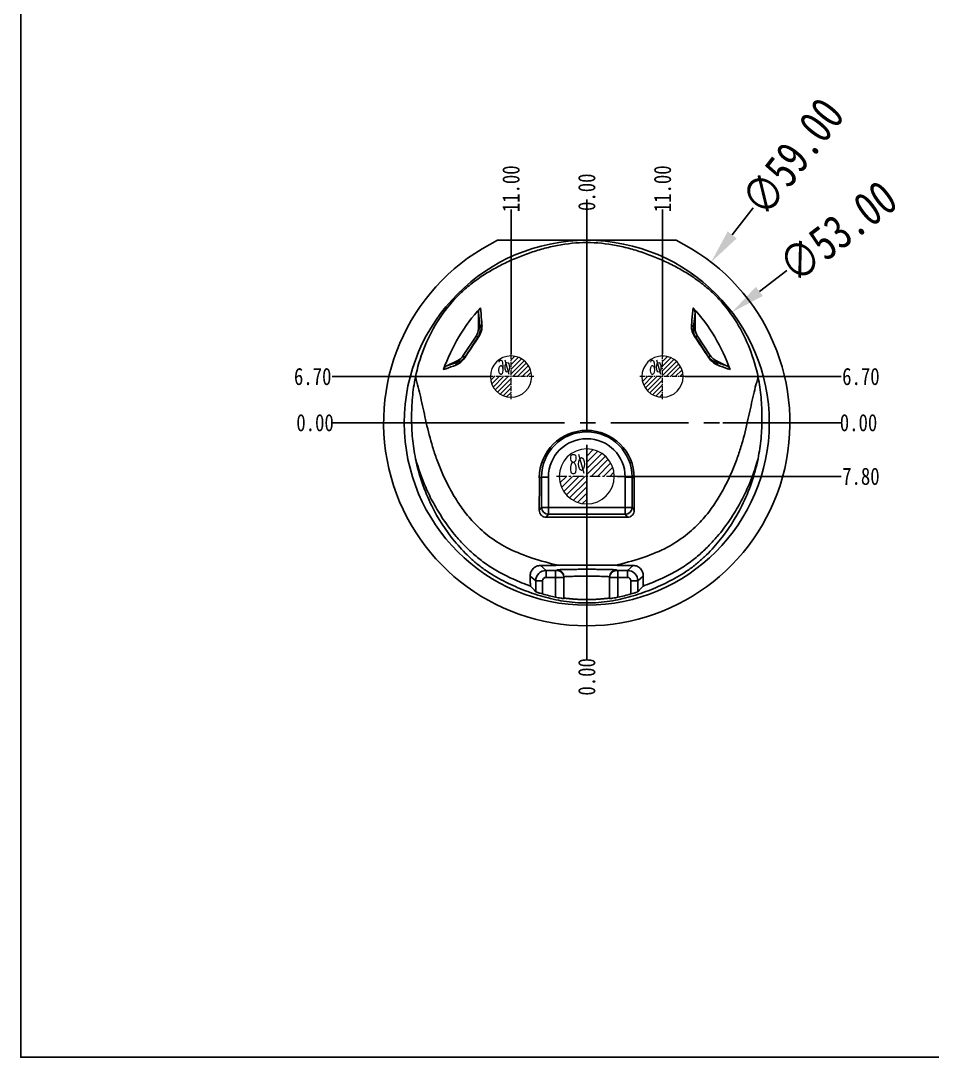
# Model space of a CAD drawing. Header units: millimetres. Extents: x 4 to 4769, y -754 to 1427.
# Drawn here: x 2245.3 to 2377.7, y 45.6 to 196.2 of the extents above; entities that cross this region are included whole.
import ezdxf
from ezdxf.enums import TextEntityAlignment as Align

# ---------------------------------------------------------------- set-up
doc = ezdxf.new("R2010")
doc.units = ezdxf.units.MM
doc.header["$LTSCALE"] = 16.335
doc.header["$PDMODE"] = 3
doc.header["$PDSIZE"] = 0.3125
doc.linetypes.add('CENTER', pattern=[0.6, 0.375, -0.075, 0.075, -0.075])
doc.linetypes.add('HIDDEN', pattern=[0.2, 0.1, -0.1])
doc.layers.get('0').update_dxf_attribs({"linetype": 'CONTINUOUS'})
doc.layers.get('Defpoints').update_dxf_attribs({"linetype": 'CONTINUOUS'})
doc.layers.add('DEFAULT_2', color=8, linetype='HIDDEN')
doc.layers.add('dim', color=82, linetype='CONTINUOUS', lineweight=9)
doc.layers.add('epin', color=13, linetype='CONTINUOUS', lineweight=9)
doc.styles.get("Standard").update_dxf_attribs({"font": 'txt', "width": 0.8})
doc.styles.add('TXT05', font='txt.shx', dxfattribs={"width": 0.5, "bigfont": 'gbcbig.shx'})
doc.dimstyles.get("Standard").update_dxf_attribs({"dimtxt": 0.15625, "dimasz": 0.1875, "dimexe": 0.125, "dimexo": 0.0625, "dimtad": 0, "dimtih": 1, "dimtoh": 1, "dimdsep": 46, "dimtxsty": 'Standard', "dimcen": 0.09, "dimadec": 0, "dimazin": 0, "dimtp": 0.01, "dimtm": 0.01, "dimtfac": 1, "dimtofl": 0, "dimtmove": 0, "dimatfit": 3, "dimfxl": 0, "dimtolj": 1, "dimarcsym": 0})

# ---------------------------------------------------------------- blocks, each defined once
blk = doc.blocks.new('epin_ejp_8')
at = {"layer": 'epin'}
h = blk.add_hatch(dxfattribs=at)
h.set_pattern_fill('_ANSI31', color=123, scale=0.2, angle=90, style=0)
h.set_pattern_definition([(135, (-1217.56114, 35.9661), (-0.4490128, -0.4490128), [])])
h.paths.add_polyline_path([(0, 4, 0.414214), (-4, 0), (0, 0)])
h.paths.add_polyline_path([(4, 0), (0, 0), (0, -4, 0.414214)])
at = {"layer": 'epin', "color": 1, "linetype": 'CENTER', "ltscale": 0.248791}
for p, q in [((0, -4.4), (0, 4.4)), ((-4.4, 0), (4.4, 0))]:
    blk.add_line(p, q, dxfattribs=at)
at = {"layer": 'epin'}
blk.add_circle((0, 0), 4, dxfattribs=at)
at = {"layer": 'epin', "color": 6, "style": 'TXT05', "width": 0.5}
blk.add_text('%%c8', height=2.8, dxfattribs=at).set_placement((0.16, 0.4))
blk = doc.blocks.new('epin_ejp_6')
at = {"layer": 'epin'}
h = blk.add_hatch(dxfattribs=at)
h.set_pattern_fill('_ANSI31', color=123, scale=0.15, angle=90, style=0)
h.set_pattern_definition([(135, (-648.39147, -667.1919), (-0.3367596, -0.3367596), [])])
h.paths.add_polyline_path([(0, 3, 0.4142136), (-3, 0), (0, 0)])
h.paths.add_polyline_path([(3, 0), (0, 0), (0, -3, 0.4142136)])
at = {"layer": 'epin', "color": 1, "linetype": 'CENTER', "ltscale": 0.12}
for p, q in [((0, -3.3), (0, 3.3)), ((-3.3, 0), (3.3, 0))]:
    blk.add_line(p, q, dxfattribs=at)
at = {"layer": 'epin'}
blk.add_circle((0, 0), 3, dxfattribs=at)
at = {"layer": 'epin', "color": 6, "style": 'TXT05', "width": 0.5}
blk.add_text('%%c6', height=2.1, dxfattribs=at).set_placement((0.995, 1.35), align=Align.MIDDLE)
blk = doc.blocks.new('*D167')
at = {"layer": 'Defpoints', "color": 0, "transparency": 16777216}
for p in [(2341.82, 144.5), (2364.48, 144.5), (2327.52, 137.79)]:
    blk.add_point(p, dxfattribs=at)
at = {"layer": 'dim', "color": 4, "lineweight": -2, "transparency": 16777216}
blk.add_line((2341.82, 144.5), (2364.48, 144.5), dxfattribs=at)
at = {"layer": 'dim', "color": 6, "transparency": 16777216, "insert": (2367.32, 144.5), "char_height": 2.5, "attachment_point": 5}
blk.add_mtext('\\A1;6.70', dxfattribs=at)
blk = doc.blocks.new('*D168')
at = {"layer": 'Defpoints', "color": 0, "transparency": 16777216}
for p in [(2327.52, 137.79), (2347.26, 137.79), (2364.48, 137.79)]:
    blk.add_point(p, dxfattribs=at)
at = {"layer": 'dim', "color": 4, "lineweight": -2, "transparency": 16777216}
blk.add_line((2347.26, 137.79), (2364.48, 137.79), dxfattribs=at)
at = {"layer": 'dim', "color": 6, "transparency": 16777216, "insert": (2366.98, 137.79), "char_height": 2.5, "attachment_point": 5}
blk.add_mtext('\\A1;0.00', dxfattribs=at)
blk = doc.blocks.new('*D169')
at = {"layer": 'Defpoints', "color": 0, "transparency": 16777216}
for p in [(2327.52, 137.79), (2331.92, 130), (2364.48, 130)]:
    blk.add_point(p, dxfattribs=at)
at = {"layer": 'dim', "color": 4, "lineweight": -2, "transparency": 16777216}
blk.add_line((2331.92, 130), (2364.48, 130), dxfattribs=at)
at = {"layer": 'dim', "color": 6, "transparency": 16777216, "insert": (2367.32, 130), "char_height": 2.5, "attachment_point": 5}
blk.add_mtext('\\A1;7.80', dxfattribs=at)
blk = doc.blocks.new('*D170')
at = {"layer": 'Defpoints', "color": 0, "transparency": 16777216}
for p in [(2338.52, 168.78), (2338.52, 147.8), (2327.52, 137.79)]:
    blk.add_point(p, dxfattribs=at)
at = {"layer": 'dim', "color": 4, "lineweight": -2, "transparency": 16777216}
blk.add_line((2338.52, 147.8), (2338.52, 168.78), dxfattribs=at)
at = {"layer": 'dim', "color": 6, "transparency": 16777216, "insert": (2338.52, 171.78), "char_height": 2.5, "attachment_point": 5, "rotation": 90}
blk.add_mtext('\\A1;11.00', dxfattribs=at)
blk = doc.blocks.new('*D171')
at = {"layer": 'Defpoints', "color": 0, "transparency": 16777216}
for p in [(2327.52, 168.78), (2327.52, 160.47), (2327.52, 137.79)]:
    blk.add_point(p, dxfattribs=at)
at = {"layer": 'dim', "color": 4, "lineweight": -2, "transparency": 16777216}
blk.add_line((2327.52, 160.47), (2327.52, 168.78), dxfattribs=at)
at = {"layer": 'dim', "color": 6, "transparency": 16777216, "insert": (2327.52, 171.28), "char_height": 2.5, "attachment_point": 5, "rotation": 90}
blk.add_mtext('\\A1;0.00', dxfattribs=at)
blk = doc.blocks.new('*D172')
at = {"layer": 'Defpoints', "color": 0, "transparency": 16777216}
for p in [(2316.52, 168.78), (2316.52, 147.8), (2327.52, 137.79)]:
    blk.add_point(p, dxfattribs=at)
at = {"layer": 'dim', "color": 4, "lineweight": -2, "transparency": 16777216}
blk.add_line((2316.52, 147.8), (2316.52, 168.78), dxfattribs=at)
at = {"layer": 'dim', "color": 6, "transparency": 16777216, "insert": (2316.52, 171.78), "char_height": 2.5, "attachment_point": 5, "rotation": 90}
blk.add_mtext('\\A1;11.00', dxfattribs=at)
blk = doc.blocks.new('*D173')
at = {"layer": 'Defpoints', "color": 0, "transparency": 16777216}
for p in [(2290.56, 137.79), (2316.26, 137.79), (2327.52, 137.79)]:
    blk.add_point(p, dxfattribs=at)
at = {"layer": 'dim', "color": 4, "lineweight": -2, "transparency": 16777216}
blk.add_line((2316.26, 137.79), (2290.56, 137.79), dxfattribs=at)
at = {"layer": 'dim', "color": 6, "transparency": 16777216, "insert": (2288.06, 137.79), "char_height": 2.5, "attachment_point": 5}
blk.add_mtext('\\A1;0.00', dxfattribs=at)
blk = doc.blocks.new('*D174')
at = {"layer": 'Defpoints', "color": 0, "transparency": 16777216}
for p in [(2290.56, 144.5), (2313.52, 144.5), (2327.52, 137.79)]:
    blk.add_point(p, dxfattribs=at)
at = {"layer": 'dim', "color": 4, "lineweight": -2, "transparency": 16777216}
blk.add_line((2313.52, 144.5), (2290.56, 144.5), dxfattribs=at)
at = {"layer": 'dim', "color": 6, "transparency": 16777216, "insert": (2287.72, 144.5), "char_height": 2.5, "attachment_point": 5}
blk.add_mtext('\\A1;6.70', dxfattribs=at)
blk = doc.blocks.new('*D175')
at = {"layer": 'Defpoints', "color": 0, "transparency": 16777216}
for p in [(2327.52, 137.79), (2327.52, 122.87), (2327.52, 103.38)]:
    blk.add_point(p, dxfattribs=at)
at = {"layer": 'dim', "color": 4, "lineweight": -2, "transparency": 16777216}
blk.add_line((2327.52, 122.87), (2327.52, 103.38), dxfattribs=at)
at = {"layer": 'dim', "color": 6, "transparency": 16777216, "insert": (2327.52, 100.88), "char_height": 2.5, "attachment_point": 5, "rotation": 90}
blk.add_mtext('\\A1;0.00', dxfattribs=at)
blk = doc.blocks.new('*D176')
at = {"color": 4, "lineweight": -2, "transparency": 16777216}
blk.add_line((2356.56, 159.91), (2352.58, 156.88), dxfattribs=at)
at = {"color": 4, "transparency": 16777216}
blk.add_solid([(2352.07, 157.54), (2353.08, 156.21), (2348.6, 153.85)], dxfattribs=at)
at = {"layer": 'Defpoints', "color": 0, "transparency": 16777216}
for p in [(2348.6, 153.85), (2306.43, 121.74)]:
    blk.add_point(p, dxfattribs=at)
at = {"color": 6, "transparency": 16777216, "insert": (2363.98, 165.56), "char_height": 5, "attachment_point": 5, "rotation": 37.288}
blk.add_mtext('\\A1;∅53.00', dxfattribs=at)
blk = doc.blocks.new('*D177')
at = {"color": 4, "lineweight": -2, "transparency": 16777216}
blk.add_line((2351.7, 169.03), (2348.64, 165.08), dxfattribs=at)
at = {"color": 4, "transparency": 16777216}
blk.add_solid([(2347.98, 165.59), (2349.29, 164.57), (2345.57, 161.12)], dxfattribs=at)
at = {"layer": 'Defpoints', "color": 0, "transparency": 16777216}
for p in [(2345.57, 161.12), (2309.46, 114.47)]:
    blk.add_point(p, dxfattribs=at)
at = {"color": 6, "transparency": 16777216, "insert": (2357.41, 176.41), "char_height": 5, "attachment_point": 5, "rotation": 52.2565}
blk.add_mtext('\\A1;∅59.00', dxfattribs=at)

msp = doc.modelspace()

# ---------------------------------------------------------------- linework, layer by layer
at = {"color": 1, "linetype": 'CENTER', "ltscale": 1.834833}
for p, q in [((2327.517, 105.344), (2327.517, 170.244)), ((2295.067, 137.794), (2359.967, 137.794))]:
    msp.add_line(p, q, dxfattribs=at)
at = {"color": 7, "linetype": 'Continuous'}
for p, q in [((2314.555, 164.294), (2340.478, 164.294)), ((2327.517, 163.974), (2327.517, 163.601)), ((2327.517, 163.601), (2327.517, 136.678)), ((2311.789, 151.496), (2311.789, 153.746)), ((2343.245, 151.496), (2343.245, 153.746)), ((2311.789, 151.496), (2312.007, 151.41)), ((2343.245, 151.496), (2343.027, 151.41)), ((2309.579, 147.548), (2311.456, 150.388)), ((2311.456, 150.388), (2311.75, 150.273)), ((2343.578, 150.388), (2343.284, 150.273)), ((2345.455, 147.548), (2343.578, 150.388)), ((2307.211, 146.083), (2308.784, 146.851)), ((2308.784, 146.851), (2308.934, 146.66)), ((2309.579, 147.548), (2309.783, 147.289)), ((2345.455, 147.548), (2345.251, 147.289)), ((2346.25, 146.851), (2346.099, 146.66)), ((2347.823, 146.083), (2346.25, 146.851)), ((2320.944, 129.903), (2320.636, 129.811)), ((2320.944, 129.903), (2320.944, 125.501)), ((2321.949, 129.907), (2321.949, 124.496)), ((2333.085, 129.907), (2333.085, 124.496)), ((2334.09, 129.903), (2334.09, 125.501)), ((2334.09, 129.903), (2334.398, 129.811)), ((2320.944, 125.501), (2320.622, 125.082)), ((2333.085, 125.504), (2321.949, 125.504)), ((2334.09, 125.501), (2334.412, 125.082)), ((2321.949, 124.496), (2321.621, 124.07)), ((2321.949, 124.496), (2333.085, 124.496)), ((2327.517, 124.057), (2327.517, 117.101)), ((2333.085, 124.496), (2333.413, 124.07)), ((2320.784, 117.059), (2321.611, 116.331)), ((2321.611, 115.329), (2321.611, 116.331)), ((2322.994, 116.331), (2321.611, 116.331)), ((2322.994, 112.448), (2322.994, 116.331)), ((2323.195, 116.404), (2323.195, 116.335)), ((2327.517, 116.503), (2327.517, 115.502)), ((2331.838, 116.404), (2331.838, 116.335)), ((2332.039, 112.448), (2332.039, 116.331)), ((2332.039, 116.331), (2333.422, 116.331)), ((2333.422, 116.331), (2334.25, 117.059)), ((2333.422, 115.329), (2333.422, 116.331)), ((2320.104, 114.824), (2319.304, 115.528)), ((2320.104, 114.824), (2320.104, 113.248)), ((2321.109, 114.827), (2321.109, 112.917)), ((2322.994, 115.329), (2321.611, 115.329)), ((2323.918, 115.33), (2322.994, 115.329)), ((2324.2, 115.33), (2323.918, 115.33)), ((2324.2, 112.305), (2324.2, 115.399)), ((2330.833, 112.305), (2330.833, 115.399)), ((2330.833, 115.33), (2331.115, 115.33)), ((2331.115, 115.33), (2332.039, 115.329)), ((2332.039, 115.329), (2333.422, 115.329)), ((2333.925, 114.827), (2333.925, 112.917)), ((2335.729, 115.528), (2334.929, 114.824)), ((2334.929, 114.824), (2334.929, 113.248)), ((2327.517, 112.102), (2327.517, 111.614))]:
    msp.add_line(p, q, dxfattribs=at)
msp.add_lwpolyline([(2245.323, 346.766), (2652.177, 346.766), (2652.177, 45.618), (2245.323, 45.618)], close=True)
msp.add_circle((2327.517, 137.794), 26.5, dxfattribs=at)
for centre, radius, start, end in [((2327.517, 137.794), 29.5, 116.06384, 63.93616), ((2151.522, 253.772), 190.749, 326.06603, 327.13959), ((2101.411, 288.053), 251.514, 325.94456, 326.7929), ((2553.622, 288.053), 251.514, 213.2071, 214.05544), ((2503.512, 253.772), 190.749, 212.86041, 213.93397), ((2298.168, 175.953), 31.208, 286.84395, 290.18058), ((2307.459, 148.785), 2.815, 291.54661, 325.89464), ((2347.574, 148.785), 2.815, 214.10536, 248.45339), ((2356.866, 175.953), 31.208, 249.81942, 253.15605), ((2327.512, 129.793), 6.886, 0.14931, 179.85069), ((2327.517, 129.903), 6.573, 0.00014, 179.99986), ((2327.517, 129.907), 5.568, 0.00033, 179.99967), ((2330.369, 138.275), 28.301, 191.62885, 206.29488), ((2324.72, 138.256), 28.243, 333.69011, 348.38569), ((2321.949, 125.501), 1.005, 180.00906, 269.99122), ((2333.085, 125.501), 1.005, 270.00878, 359.99094), ((2327.714, 1583.354), 1459.297, 269.760754, 269.99225), ((2327.319, 1583.354), 1459.297, 270.00775, 270.239246), ((2321.612, 114.823), 1.508, 90.02688, 179.97283), ((2323.195, 115.399), 1.005, 0.0087, 90.00756), ((2323.195, 115.33), 1.005, 0.02377, 90.0008), ((2327.715, -356.572), 473.673, 90.02397, 90.52654), ((2327.319, -356.572), 473.673, 89.47346, 89.97603), ((2331.838, 115.399), 1.005, 89.99244, 179.9913), ((2331.838, 115.33), 1.005, 89.9992, 179.97623), ((2333.422, 114.823), 1.508, 0.02717, 89.97312), ((2321.611, 114.827), 0.502, 89.99218, 180.00754), ((2333.422, 114.827), 0.502, 359.99246, 90.00782), ((2355.421, 146.688), 48.636, 222.12046, 223.43653), ((2299.943, 146.382), 48.186, 316.55732, 317.88569), ((2328.149, 137.203), 25.285, 253.83318, 258.23621), ((2326.884, 137.203), 25.285, 281.76379, 286.16682)]:
    msp.add_arc(centre, radius, start, end, dxfattribs=at)
for centre, major_axis, ratio, start_param, end_param in [((2309.777, 151.496), (1.927, -0.575), 0.9993317, -0.2939076, 0.2898369), ((2345.256, 151.496), (1.927, 0.575), 0.9993317, 2.8517557, 3.4355003), ((2307.901, 148.658), (-1.332, 1.507), 0.9993462, -3.4114464, -2.8792204), ((2347.133, 148.658), (1.332, 1.507), 0.9993462, -3.4039649, -2.8717389)]:
    msp.add_ellipse(centre, major_axis=major_axis, ratio=ratio, start_param=start_param, end_param=end_param, dxfattribs=at)
for points, knots in [([(2327.517, 163.974), (2326.092, 163.974), (2323.95, 163.748), (2321.174, 163.097), (2319.132, 162.451), (2317.137, 161.679), (2315.192, 160.784), (2313.314, 159.757), (2311.519, 158.589), (2309.836, 157.263), (2307.784, 155.277), (2305.633, 152.405), (2303.731, 148.555), (2302.919, 145.807), (2302.633, 144.411)], [0, 0, 0, 0, 0.1249389, 0.1874633, 0.249986, 0.3125144, 0.3750352, 0.4375612, 0.5000986, 0.5626313, 0.6251757, 0.7501022, 0.8750449, 1, 1, 1, 1]), ([(2352.4, 144.413), (2352.114, 145.809), (2351.302, 148.557), (2349.4, 152.406), (2347.249, 155.278), (2345.197, 157.264), (2343.514, 158.59), (2341.719, 159.758), (2339.841, 160.784), (2337.897, 161.679), (2335.901, 162.451), (2333.86, 163.097), (2331.083, 163.748), (2328.941, 163.974), (2327.517, 163.974)], [0, 0, 0, 0, 0.1249554, 0.2498984, 0.374825, 0.4373693, 0.4999021, 0.5624394, 0.6249654, 0.6874863, 0.7500145, 0.8125372, 0.8750614, 1, 1, 1, 1]), ([(2306.692, 145.516), (2307.306, 147.155), (2308.794, 150.342), (2310.876, 153.195), (2312.071, 154.471)], [0, 0, 0, 0, 0.500171, 1, 1, 1, 1]), ([(2311.789, 153.746), (2311.789, 153.878), (2311.837, 154.145), (2311.981, 154.375), (2312.071, 154.471)], [0, 0, 0, 0, 0.5001133, 1, 1, 1, 1]), ([(2312.007, 151.41), (2311.99, 151.633), (2311.928, 152.413), (2311.853, 153.192), (2311.789, 153.746)], [0, 0, 0, 0, 0.2860987, 1, 1, 1, 1]), ([(2312.297, 152.042), (2312.279, 152.274), (2312.213, 153.085), (2312.135, 153.895), (2312.071, 154.471)], [0, 0, 0, 0, 0.2865492, 1, 1, 1, 1]), ([(2342.737, 152.042), (2342.755, 152.274), (2342.821, 153.085), (2342.899, 153.895), (2342.963, 154.471)], [0, 0, 0, 0, 0.2865492, 1, 1, 1, 1]), ([(2348.341, 145.516), (2347.728, 147.155), (2346.24, 150.342), (2344.158, 153.195), (2342.963, 154.471)], [0, 0, 0, 0, 0.500171, 1, 1, 1, 1]), ([(2343.245, 153.746), (2343.245, 153.878), (2343.197, 154.145), (2343.053, 154.375), (2342.963, 154.471)], [0, 0, 0, 0, 0.5001133, 1, 1, 1, 1]), ([(2343.027, 151.41), (2343.043, 151.633), (2343.106, 152.413), (2343.181, 153.192), (2343.245, 153.746)], [0, 0, 0, 0, 0.2860987, 1, 1, 1, 1]), ([(2311.75, 150.273), (2311.884, 150.482), (2312.022, 150.868), (2312.023, 151.265), (2312.007, 151.41)], [0, 0, 0, 0, 0.6292586, 1, 1, 1, 1]), ([(2311.852, 150.307), (2312.053, 150.614), (2312.286, 151.194), (2312.315, 151.804), (2312.297, 152.042)], [0, 0, 0, 0, 0.6058288, 1, 1, 1, 1]), ([(2312.297, 152.042), (2312.209, 151.96), (2312.064, 151.764), (2312.009, 151.527), (2312.007, 151.41)], [0, 0, 0, 0, 0.5076856, 1, 1, 1, 1]), ([(2343.181, 150.307), (2342.981, 150.614), (2342.747, 151.194), (2342.718, 151.804), (2342.737, 152.042)], [0, 0, 0, 0, 0.6058288, 1, 1, 1, 1]), ([(2342.737, 152.042), (2342.825, 151.96), (2342.969, 151.764), (2343.025, 151.527), (2343.027, 151.41)], [0, 0, 0, 0, 0.5076856, 1, 1, 1, 1]), ([(2343.284, 150.273), (2343.15, 150.482), (2343.011, 150.868), (2343.01, 151.265), (2343.027, 151.41)], [0, 0, 0, 0, 0.6292586, 1, 1, 1, 1]), ([(2311.852, 150.307), (2311.841, 150.307), (2311.805, 150.305), (2311.767, 150.292), (2311.75, 150.273)], [0, 0, 0, 0, 0.3087765, 1, 1, 1, 1]), ([(2343.181, 150.307), (2343.193, 150.307), (2343.229, 150.305), (2343.267, 150.292), (2343.284, 150.273)], [0, 0, 0, 0, 0.3087765, 1, 1, 1, 1]), ([(2306.692, 145.516), (2306.823, 145.558), (2307.428, 145.76), (2308.027, 145.982), (2308.493, 146.167)], [0, 0, 0, 0, 0.2144681, 1, 1, 1, 1]), ([(2306.692, 145.516), (2306.738, 145.638), (2306.879, 145.867), (2307.094, 146.026), (2307.211, 146.083)], [0, 0, 0, 0, 0.499921, 1, 1, 1, 1]), ([(2308.493, 146.167), (2308.534, 146.272), (2308.653, 146.469), (2308.835, 146.61), (2308.934, 146.66)], [0, 0, 0, 0, 0.5046216, 1, 1, 1, 1]), ([(2308.934, 146.66), (2309.052, 146.697), (2309.381, 146.841), (2309.652, 147.096), (2309.783, 147.289)], [0, 0, 0, 0, 0.3457845, 1, 1, 1, 1]), ([(2309.79, 147.207), (2309.787, 147.215), (2309.777, 147.241), (2309.775, 147.271), (2309.783, 147.289)], [0, 0, 0, 0, 0.3092512, 1, 1, 1, 1]), ([(2345.244, 147.207), (2345.247, 147.215), (2345.256, 147.241), (2345.259, 147.271), (2345.251, 147.289)], [0, 0, 0, 0, 0.3092512, 1, 1, 1, 1]), ([(2346.099, 146.66), (2345.982, 146.697), (2345.653, 146.841), (2345.382, 147.096), (2345.251, 147.289)], [0, 0, 0, 0, 0.3457845, 1, 1, 1, 1]), ([(2346.541, 146.167), (2346.5, 146.272), (2346.381, 146.469), (2346.199, 146.61), (2346.099, 146.66)], [0, 0, 0, 0, 0.5046216, 1, 1, 1, 1]), ([(2348.341, 145.516), (2348.211, 145.558), (2347.606, 145.76), (2347.007, 145.982), (2346.541, 146.167)], [0, 0, 0, 0, 0.2144681, 1, 1, 1, 1]), ([(2348.341, 145.516), (2348.296, 145.638), (2348.155, 145.867), (2347.94, 146.026), (2347.823, 146.083)], [0, 0, 0, 0, 0.499921, 1, 1, 1, 1]), ([(2302.633, 144.411), (2302.434, 143.439), (2302.155, 141.469), (2302.031, 138.49), (2302.171, 135.512), (2302.449, 133.542), (2302.649, 132.571)], [0, 0, 0, 0, 0.2499727, 0.5000131, 0.7500447, 1, 1, 1, 1]), ([(2302.634, 144.421), (2302.928, 143.448), (2303.436, 141.39), (2304.115, 138.142), (2304.812, 135.277), (2305.571, 132.872), (2306.298, 130.972), (2307.193, 129.023), (2308.277, 127.029), (2309.611, 125.002), (2310.991, 123.361), (2312.313, 122.093), (2313.908, 120.804), (2316.317, 119.36), (2319.669, 118.024), (2322.101, 117.39), (2323.362, 117.081)], [0, 0, 0, 0, 0.082375, 0.171719, 0.2690934, 0.3212681, 0.3761352, 0.4339431, 0.4949973, 0.5600218, 0.6304068, 0.6682718, 0.7084138, 0.7964882, 0.8947183, 1, 1, 1, 1]), ([(2352.399, 144.423), (2352.105, 143.45), (2351.597, 141.392), (2350.918, 138.144), (2350.222, 135.279), (2349.462, 132.874), (2348.736, 130.973), (2347.841, 129.024), (2346.757, 127.03), (2345.423, 125.003), (2344.043, 123.362), (2342.721, 122.094), (2341.126, 120.805), (2338.717, 119.361), (2335.365, 118.024), (2332.933, 117.39), (2331.672, 117.081)], [0, 0, 0, 0, 0.0823757, 0.1717196, 0.2690943, 0.3212695, 0.3761375, 0.4339467, 0.4950023, 0.560028, 0.6304139, 0.668279, 0.7084208, 0.7964938, 0.8947214, 1, 1, 1, 1]), ([(2352.384, 132.57), (2352.584, 133.542), (2352.863, 135.513), (2353.003, 138.491), (2352.878, 141.47), (2352.6, 143.441), (2352.4, 144.413)], [0, 0, 0, 0, 0.249955, 0.499986, 0.7500272, 1, 1, 1, 1]), ([(2319.346, 114.068), (2318.479, 114.378), (2316.847, 115.04), (2314.597, 116.163), (2312.683, 117.382), (2311.09, 118.664), (2309.744, 119.953), (2308.244, 121.605), (2306.703, 123.64), (2305.243, 126.054), (2303.819, 128.971), (2303.044, 131.157), (2302.649, 132.57)], [0, 0, 0, 0, 0.1063096, 0.2032403, 0.2900681, 0.3678579, 0.4390038, 0.5051279, 0.6254716, 0.733146, 0.8305581, 1, 1, 1, 1]), ([(2335.688, 114.068), (2336.555, 114.378), (2338.187, 115.04), (2340.437, 116.163), (2342.351, 117.382), (2343.943, 118.664), (2345.29, 119.953), (2346.79, 121.605), (2348.331, 123.639), (2349.79, 126.054), (2351.214, 128.971), (2351.99, 131.157), (2352.384, 132.57)], [0, 0, 0, 0, 0.1063099, 0.2032409, 0.2900689, 0.3678587, 0.4390047, 0.5051288, 0.6254724, 0.7331466, 0.8305586, 1, 1, 1, 1]), ([(2320.636, 129.811), (2320.635, 129.421), (2320.629, 127.845), (2320.625, 126.269), (2320.622, 125.082)], [0, 0, 0, 0, 0.2472161, 1, 1, 1, 1]), ([(2321.949, 129.907), (2321.821, 129.907), (2321.636, 129.907), (2321.401, 129.906), (2321.251, 129.906), (2321.127, 129.905), (2321.035, 129.906), (2320.978, 129.902), (2320.951, 129.905), (2320.944, 129.903)], [0, 0, 0, 0, 0.3802786, 0.5523231, 0.7034235, 0.8278503, 0.9208854, 0.9790017, 1, 1, 1, 1]), ([(2333.085, 129.907), (2333.212, 129.907), (2333.397, 129.907), (2333.633, 129.906), (2333.783, 129.906), (2333.906, 129.905), (2333.999, 129.906), (2334.056, 129.902), (2334.083, 129.905), (2334.09, 129.903)], [0, 0, 0, 0, 0.3802786, 0.5523231, 0.7034235, 0.8278503, 0.9208854, 0.9790017, 1, 1, 1, 1]), ([(2334.398, 129.811), (2334.399, 129.421), (2334.405, 127.845), (2334.409, 126.269), (2334.412, 125.082)], [0, 0, 0, 0, 0.2472161, 1, 1, 1, 1]), ([(2324.15, 111.878), (2323.137, 112.034), (2321.129, 112.478), (2318.704, 113.321), (2316.819, 114.128), (2314.971, 115.017), (2313.196, 116.059), (2311.558, 117.294), (2310.019, 118.652), (2307.581, 121.289), (2305.904, 123.904), (2304.997, 125.738)], [0, 0, 0, 0, 0.1250331, 0.2500832, 0.3126311, 0.3751772, 0.5001986, 0.5627441, 0.625289, 0.7503194, 1, 1, 1, 1]), ([(2321.621, 124.07), (2321.49, 124.07), (2321.227, 124.124), (2320.897, 124.349), (2320.674, 124.683), (2320.621, 124.949), (2320.622, 125.082)], [0, 0, 0, 0, 0.2501968, 0.4970036, 0.7455675, 1, 1, 1, 1]), ([(2321.949, 125.504), (2321.821, 125.504), (2321.636, 125.504), (2321.401, 125.504), (2321.251, 125.504), (2321.127, 125.502), (2321.035, 125.504), (2320.978, 125.5), (2320.951, 125.503), (2320.944, 125.501)], [0, 0, 0, 0, 0.3802798, 0.5523245, 0.7034252, 0.8278519, 0.9208867, 0.9790023, 1, 1, 1, 1]), ([(2330.884, 111.878), (2331.897, 112.034), (2333.905, 112.478), (2336.33, 113.321), (2338.215, 114.128), (2340.063, 115.017), (2341.837, 116.059), (2343.476, 117.294), (2345.015, 118.652), (2347.453, 121.289), (2349.129, 123.904), (2350.037, 125.738)], [0, 0, 0, 0, 0.1250331, 0.2500832, 0.3126311, 0.3751772, 0.5001986, 0.5627441, 0.625289, 0.7503194, 1, 1, 1, 1]), ([(2333.085, 125.504), (2333.212, 125.504), (2333.397, 125.504), (2333.633, 125.504), (2333.783, 125.504), (2333.906, 125.502), (2333.999, 125.504), (2334.056, 125.5), (2334.083, 125.503), (2334.09, 125.501)], [0, 0, 0, 0, 0.3802798, 0.5523245, 0.7034252, 0.8278519, 0.9208867, 0.9790023, 1, 1, 1, 1]), ([(2333.413, 124.07), (2333.544, 124.07), (2333.806, 124.124), (2334.137, 124.349), (2334.36, 124.683), (2334.412, 124.949), (2334.412, 125.082)], [0, 0, 0, 0, 0.2501968, 0.4970036, 0.7455675, 1, 1, 1, 1]), ([(2319.304, 115.528), (2319.302, 115.726), (2319.376, 116.124), (2319.702, 116.63), (2320.194, 116.973), (2320.588, 117.057), (2320.784, 117.059)], [0, 0, 0, 0, 0.2531143, 0.5017936, 0.7500322, 1, 1, 1, 1]), ([(2323.362, 117.081), (2323.145, 117.08), (2322.286, 117.073), (2321.426, 117.065), (2320.784, 117.059)], [0, 0, 0, 0, 0.2523258, 1, 1, 1, 1]), ([(2323.195, 116.335), (2323.195, 116.334), (2323.187, 116.335), (2323.179, 116.333), (2323.159, 116.333), (2323.123, 116.331), (2323.067, 116.331), (2323.02, 116.331), (2322.994, 116.331)], [0, 0, 0, 0, 0.0197106, 0.0767176, 0.1691108, 0.2933998, 0.6175902, 1, 1, 1, 1]), ([(2327.517, 116.503), (2327.236, 116.503), (2326.684, 116.502), (2325.884, 116.496), (2325.146, 116.488), (2324.584, 116.477), (2324.187, 116.467), (2323.935, 116.46), (2323.718, 116.451), (2323.537, 116.443), (2323.395, 116.434), (2323.3, 116.426), (2323.246, 116.419), (2323.219, 116.414), (2323.204, 116.41), (2323.195, 116.406), (2323.195, 116.404)], [0, 0, 0, 0, 0.1949021, 0.3823033, 0.5550158, 0.7063997, 0.7722421, 0.8306536, 0.8810739, 0.9230238, 0.9561062, 0.9800172, 0.9884707, 0.9945724, 0.9983492, 1, 1, 1, 1]), ([(2327.517, 116.503), (2327.798, 116.503), (2328.349, 116.502), (2329.15, 116.496), (2329.887, 116.488), (2330.45, 116.477), (2330.847, 116.467), (2331.099, 116.46), (2331.316, 116.451), (2331.497, 116.443), (2331.639, 116.434), (2331.733, 116.426), (2331.788, 116.419), (2331.815, 116.414), (2331.829, 116.41), (2331.838, 116.406), (2331.838, 116.404)], [0, 0, 0, 0, 0.1949021, 0.3823033, 0.5550158, 0.7063997, 0.7722421, 0.8306536, 0.8810739, 0.9230238, 0.9561062, 0.9800172, 0.9884707, 0.9945724, 0.9983492, 1, 1, 1, 1]), ([(2331.672, 117.081), (2331.888, 117.08), (2332.748, 117.073), (2333.607, 117.065), (2334.25, 117.059)], [0, 0, 0, 0, 0.2523258, 1, 1, 1, 1]), ([(2331.838, 116.335), (2331.838, 116.334), (2331.846, 116.335), (2331.855, 116.333), (2331.875, 116.333), (2331.91, 116.331), (2331.966, 116.331), (2332.014, 116.331), (2332.039, 116.331)], [0, 0, 0, 0, 0.0197106, 0.0767176, 0.1691108, 0.2933998, 0.6175902, 1, 1, 1, 1]), ([(2335.729, 115.528), (2335.731, 115.726), (2335.658, 116.124), (2335.331, 116.63), (2334.84, 116.973), (2334.446, 117.057), (2334.25, 117.059)], [0, 0, 0, 0, 0.2531143, 0.5017936, 0.7500322, 1, 1, 1, 1]), ([(2319.304, 115.528), (2319.306, 115.354), (2319.309, 115.099), (2319.314, 114.77), (2319.319, 114.551), (2319.324, 114.363), (2319.329, 114.232), (2319.334, 114.15), (2319.337, 114.11), (2319.341, 114.085), (2319.343, 114.071), (2319.346, 114.068)], [0, 0, 0, 0, 0.3576139, 0.5236712, 0.6756402, 0.8068544, 0.9088193, 0.9463488, 0.9740964, 0.9918488, 1, 1, 1, 1]), ([(2321.109, 114.827), (2320.983, 114.827), (2320.749, 114.826), (2320.474, 114.826), (2320.293, 114.825), (2320.2, 114.825), (2320.14, 114.824), (2320.112, 114.825), (2320.104, 114.824)], [0, 0, 0, 0, 0.3767617, 0.6980179, 0.8225356, 0.9164892, 0.9763858, 1, 1, 1, 1]), ([(2327.517, 115.502), (2327.301, 115.502), (2326.878, 115.5), (2326.264, 115.495), (2325.698, 115.485), (2325.266, 115.475), (2324.961, 115.465), (2324.768, 115.457), (2324.601, 115.448), (2324.462, 115.439), (2324.354, 115.43), (2324.271, 115.421), (2324.231, 115.412), (2324.2, 115.405), (2324.2, 115.399)], [0, 0, 0, 0, 0.1947938, 0.3820892, 0.5547028, 0.7060029, 0.7718132, 0.8302016, 0.8806107, 0.9225654, 0.9556743, 0.9796443, 0.9943195, 1, 1, 1, 1]), ([(2327.517, 115.502), (2327.733, 115.502), (2328.156, 115.5), (2328.77, 115.495), (2329.336, 115.485), (2329.768, 115.475), (2330.073, 115.465), (2330.266, 115.457), (2330.432, 115.448), (2330.572, 115.439), (2330.679, 115.43), (2330.762, 115.421), (2330.803, 115.412), (2330.833, 115.405), (2330.833, 115.399)], [0, 0, 0, 0, 0.1947938, 0.3820892, 0.5547028, 0.7060029, 0.7718132, 0.8302016, 0.8806107, 0.9225654, 0.9556743, 0.9796443, 0.9943195, 1, 1, 1, 1]), ([(2333.925, 114.827), (2334.051, 114.827), (2334.284, 114.826), (2334.56, 114.826), (2334.741, 114.825), (2334.834, 114.825), (2334.893, 114.824), (2334.921, 114.825), (2334.929, 114.824)], [0, 0, 0, 0, 0.3767617, 0.6980179, 0.8225356, 0.9164892, 0.9763858, 1, 1, 1, 1]), ([(2335.729, 115.528), (2335.728, 115.354), (2335.725, 115.099), (2335.72, 114.77), (2335.715, 114.551), (2335.71, 114.363), (2335.705, 114.232), (2335.699, 114.15), (2335.696, 114.11), (2335.692, 114.085), (2335.691, 114.071), (2335.688, 114.068)], [0, 0, 0, 0, 0.3576139, 0.5236712, 0.6756402, 0.8068544, 0.9088193, 0.9463488, 0.9740964, 0.9918488, 1, 1, 1, 1]), ([(2321.109, 112.917), (2320.984, 112.953), (2320.803, 113.008), (2320.572, 113.081), (2320.423, 113.131), (2320.298, 113.174), (2320.212, 113.204), (2320.159, 113.225), (2320.132, 113.235), (2320.115, 113.243), (2320.106, 113.246), (2320.104, 113.248)], [0, 0, 0, 0, 0.3678937, 0.5364901, 0.6869425, 0.8134962, 0.9107436, 0.9468692, 0.9740101, 0.9917823, 1, 1, 1, 1]), ([(2333.925, 112.917), (2334.049, 112.953), (2334.23, 113.008), (2334.461, 113.081), (2334.611, 113.131), (2334.735, 113.174), (2334.822, 113.204), (2334.875, 113.225), (2334.902, 113.235), (2334.918, 113.243), (2334.927, 113.246), (2334.929, 113.248)], [0, 0, 0, 0, 0.3678937, 0.5364901, 0.6869425, 0.8134962, 0.9107436, 0.9468692, 0.9740101, 0.9917823, 1, 1, 1, 1]), ([(2323.921, 112.282), (2323.858, 112.292), (2323.547, 112.34), (2323.239, 112.398), (2322.994, 112.448)], [0, 0, 0, 0, 0.2055182, 1, 1, 1, 1]), ([(2324.2, 112.251), (2324.2, 112.25), (2324.191, 112.251), (2324.18, 112.25), (2324.156, 112.253), (2324.126, 112.255), (2324.086, 112.26), (2324.017, 112.269), (2323.961, 112.277), (2323.921, 112.282)], [0, 0, 0, 0, 0.0167146, 0.0650902, 0.1455445, 0.2575139, 0.4001949, 0.5724325, 1, 1, 1, 1]), ([(2324.2, 112.305), (2324.2, 112.307), (2324.208, 112.308), (2324.218, 112.309), (2324.239, 112.308), (2324.281, 112.306), (2324.354, 112.3), (2324.463, 112.289), (2324.602, 112.275), (2324.769, 112.257), (2324.962, 112.238), (2325.266, 112.208), (2325.697, 112.171), (2326.263, 112.134), (2326.877, 112.108), (2327.301, 112.102), (2327.517, 112.102)], [0, 0, 0, 0, 0.0013914, 0.0050138, 0.0110161, 0.0194118, 0.0433081, 0.0764796, 0.1185806, 0.1691813, 0.2277656, 0.2937486, 0.4452752, 0.6179578, 0.8052352, 1, 1, 1, 1]), ([(2330.833, 112.305), (2330.833, 112.307), (2330.826, 112.308), (2330.815, 112.309), (2330.794, 112.308), (2330.753, 112.306), (2330.68, 112.3), (2330.571, 112.289), (2330.432, 112.275), (2330.265, 112.257), (2330.072, 112.238), (2329.767, 112.208), (2329.336, 112.171), (2328.771, 112.134), (2328.156, 112.108), (2327.733, 112.102), (2327.517, 112.102)], [0, 0, 0, 0, 0.0013914, 0.0050138, 0.0110161, 0.0194118, 0.0433081, 0.0764796, 0.1185806, 0.1691813, 0.2277656, 0.2937486, 0.4452752, 0.6179578, 0.8052352, 1, 1, 1, 1]), ([(2330.833, 112.251), (2330.833, 112.25), (2330.843, 112.251), (2330.853, 112.25), (2330.878, 112.253), (2330.908, 112.255), (2330.948, 112.26), (2331.017, 112.269), (2331.073, 112.277), (2331.112, 112.282)], [0, 0, 0, 0, 0.0167146, 0.0650902, 0.1455445, 0.2575139, 0.4001949, 0.5724325, 1, 1, 1, 1]), ([(2331.112, 112.282), (2331.176, 112.292), (2331.486, 112.34), (2331.795, 112.398), (2332.039, 112.448)], [0, 0, 0, 0, 0.2055182, 1, 1, 1, 1])]:
    msp.add_open_spline(points, degree=3, knots=knots, dxfattribs=at)
for points in [[(2327.517, 111.614), (2326.391, 111.614), (2325.262, 111.707), (2324.15, 111.878)], [(2327.517, 111.614), (2328.643, 111.614), (2329.771, 111.707), (2330.884, 111.878)]]:
    msp.add_open_spline(points, degree=3, dxfattribs=at)
at = {"layer": 'DEFAULT_2', "color": 8, "linetype": 'HIDDEN'}
for p, q in [((2324.2, 112.251), (2324.2, 112.305)), ((2330.833, 112.251), (2330.833, 112.305))]:
    msp.add_line(p, q, dxfattribs=at)

# ---------------------------------------------------------------- block references
at = {"layer": 'epin', "xscale": -1, "rotation": 2.800233245281447e-06}
msp.add_blockref('epin_ejp_6', (2316.517, 144.496), dxfattribs=at)
at = {"layer": 'epin', "xscale": -1}
for name, p in [('epin_ejp_6', (2338.517, 144.496)), ('epin_ejp_8', (2327.517, 129.996))]:
    msp.add_blockref(name, p, dxfattribs=at)

# ---------------------------------------------------------------- dimensions: what is measured, and where the dimension line sits
for p1, p2, picture, middle in [((2309.459, 114.467), (2345.575, 161.122), '*D177', (2357.409, 176.41)), ((2306.433, 121.74), (2348.6, 153.848), '*D176', (2363.982, 165.561))]:
    dim = msp.add_diameter_dim_2p(p1=p1, p2=p2, dimstyle='Standard', override={"dimtxt": 5, "dimasz": 5, "dimexe": 0, "dimexo": 0, "dimgap": 0, "dimtih": 0, "dimtoh": 0, "dimzin": 0, "dimcen": 0, "dimclrd": 4, "dimclre": 4, "dimclrt": 6, "dimtp": 0, "dimtm": 0, "dimtzin": 0})
    dim.commit()
    dim.dimension.update_dxf_attribs({"geometry": picture, "text_midpoint": middle})
at = {"layer": 'dim'}
for feature_location, offset, dtype, origin, picture, middle in [((2316.517, 147.796), (0, 20.984), 1, (2327.517, 137.794), '*D172', (2316.517, 171.779)), ((2338.517, 147.796), (0, 20.984), 1, (2327.517, 137.794), '*D170', (2338.517, 171.779)), ((2327.5168343, 160.4708176), (0, 8.3085972), 1, (2327.5168342, 137.7941192), '*D171', (2327.5168343, 171.2794148)), ((2313.517, 144.496), (-22.959, 0), 0, (2327.517, 137.794), '*D174', (2287.725, 144.496)), ((2341.817, 144.496), (22.668, 0), 0, (2327.517, 137.794), '*D167', (2367.318, 144.496)), ((2316.261781012, 137.794119209), (-25.703826864, 0), 0, (2327.516834183, 137.794119209), '*D173', (2288.057954149, 137.794119209)), ((2347.26482332, 137.794119209), (17.2198841, 0), 0, (2327.516834183, 137.794119209), '*D168', (2366.98470742, 137.794119209)), ((2327.516834183, 122.870993117), (0, -19.486498591), 1, (2327.516834183, 137.794119209), '*D175', (2327.516834183, 100.884494525)), ((2331.917, 129.996), (32.568, 0), 0, (2327.517, 137.794), '*D169', (2367.318, 129.996))]:
    dim = msp.add_ordinate_dim(feature_location=feature_location, offset=offset, dtype=dtype, origin=origin, dimstyle='Standard', override={"dimtxt": 2.5, "dimasz": 2, "dimexe": 0, "dimexo": 0, "dimgap": 0, "dimtih": 0, "dimtoh": 0, "dimzin": 0, "dimcen": 0, "dimclrd": 4, "dimclre": 4, "dimclrt": 6, "dimtp": 0, "dimtm": 0, "dimtzin": 0}, dxfattribs=at)
    dim.commit()
    dim.dimension.update_dxf_attribs({"geometry": picture, "text_midpoint": middle})

doc.saveas('drawing.dxf')
